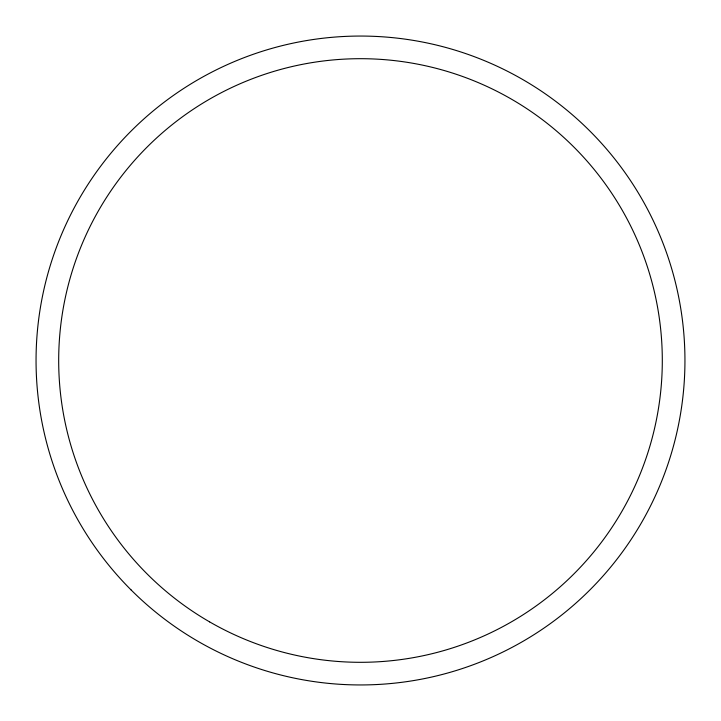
<?xml version="1.0" encoding="UTF-8"?>
<svg xmlns="http://www.w3.org/2000/svg" width="721" height="721" viewBox="0 0 721 721"><rect width="100%" height="100%" fill="white"/><g stroke="black" fill="none" stroke-linecap="round" stroke-linejoin="round"><path stroke-width="1.08" d="M131.078 589.922A324.45 324.45 0 0 0 673.892 444.469A324.45 324.45 0 0 0 276.531 47.108A324.45 324.45 0 0 0 131.078 589.922M209.595 621.872A301.802 301.802 0 0 0 662.302 360.5A301.802 301.802 0 0 0 209.595 99.128A301.802 301.802 0 0 0 209.595 621.872"/></g></svg>
